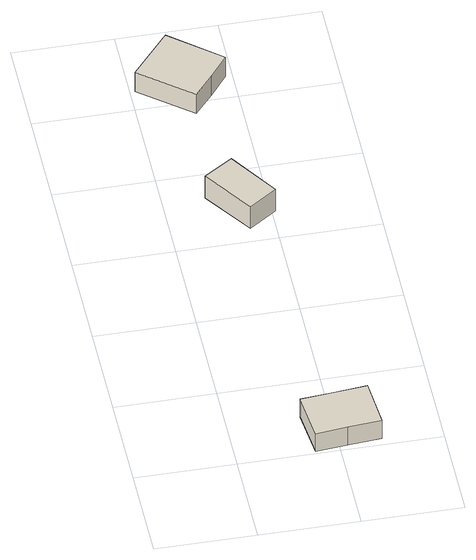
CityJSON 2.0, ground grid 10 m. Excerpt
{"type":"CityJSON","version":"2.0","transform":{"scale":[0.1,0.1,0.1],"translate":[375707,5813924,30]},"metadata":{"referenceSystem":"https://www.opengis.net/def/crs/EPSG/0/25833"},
"CityObjects":{
"building1":{"type":"Building","attributes":{"Gemeindeschluessel":"11000005","BezugspunktDach":"2200","function":"31001_1312","measuredHeight":2.95,"storeysAboveGround":1},"address":[{"country":"Germany","locality":"Berlin","thoroughfareNumber":"217 (22)","thoroughfareName":"Kladower Damm"}],"geometry":[{"type":"Solid","lod":"1","boundaries":[[[[0,1,2,3,4,5]],[[6,7,8,9,10,11]],[[6,11,5,4]],[[7,6,4,3]],[[8,7,3,2]],[[9,8,2,1]],[[10,9,1,0]],[[11,10,0,5]]]]}]},
"building2":{"type":"Building","attributes":{"Gemeindeschluessel":"11000005","BezugspunktDach":"2200","function":"31001_1310","measuredHeight":3.15,"storeysAboveGround":1},"address":[{"country":"Germany","locality":"Berlin","thoroughfareNumber":"217 (50)","thoroughfareName":"Kladower Damm"}],"geometry":[{"type":"Solid","lod":"1","boundaries":[[[[12,13,14,15]],[[16,17,18,19]],[[16,19,15,14]],[[17,16,14,13]],[[18,17,13,12]],[[19,18,12,15]]]]}]},
"building3":{"type":"Building","attributes":{"Gemeindeschluessel":"11000005","BezugspunktDach":"2200","function":"31001_1010","measuredHeight":2.95,"storeysAboveGround":1},"address":[{"country":"Germany","locality":"Berlin","thoroughfareNumber":"217 (4)","thoroughfareName":"Kladower Damm"}],"geometry":[{"type":"Solid","lod":"1","boundaries":[[[[20,21,22,23,24]],[[25,26,27,28,29]],[[25,29,24,23]],[[26,25,23,22]],[[27,26,22,21]],[[28,27,21,20]],[[29,28,20,24]]]]}]}
},
"vertices":[
[76,3,33],[108,6,33],[141,9,33],[137,59,33],[104,56,33],[71,53,33],[104,56,10],[137,59,10],[141,9,10],[108,6,10],[76,3,10],[71,53,10],
[75,317,39],[103,336,39],[70,386,39],[41,367,39],[70,386,11],[103,336,11],[75,317,11],[41,367,11],
[55,481,38],[74,503,38],[92,526,38],[42,567,38],[4,522,38],[42,567,13],[92,526,13],[74,503,13],[55,481,13],[4,522,13]
]}
